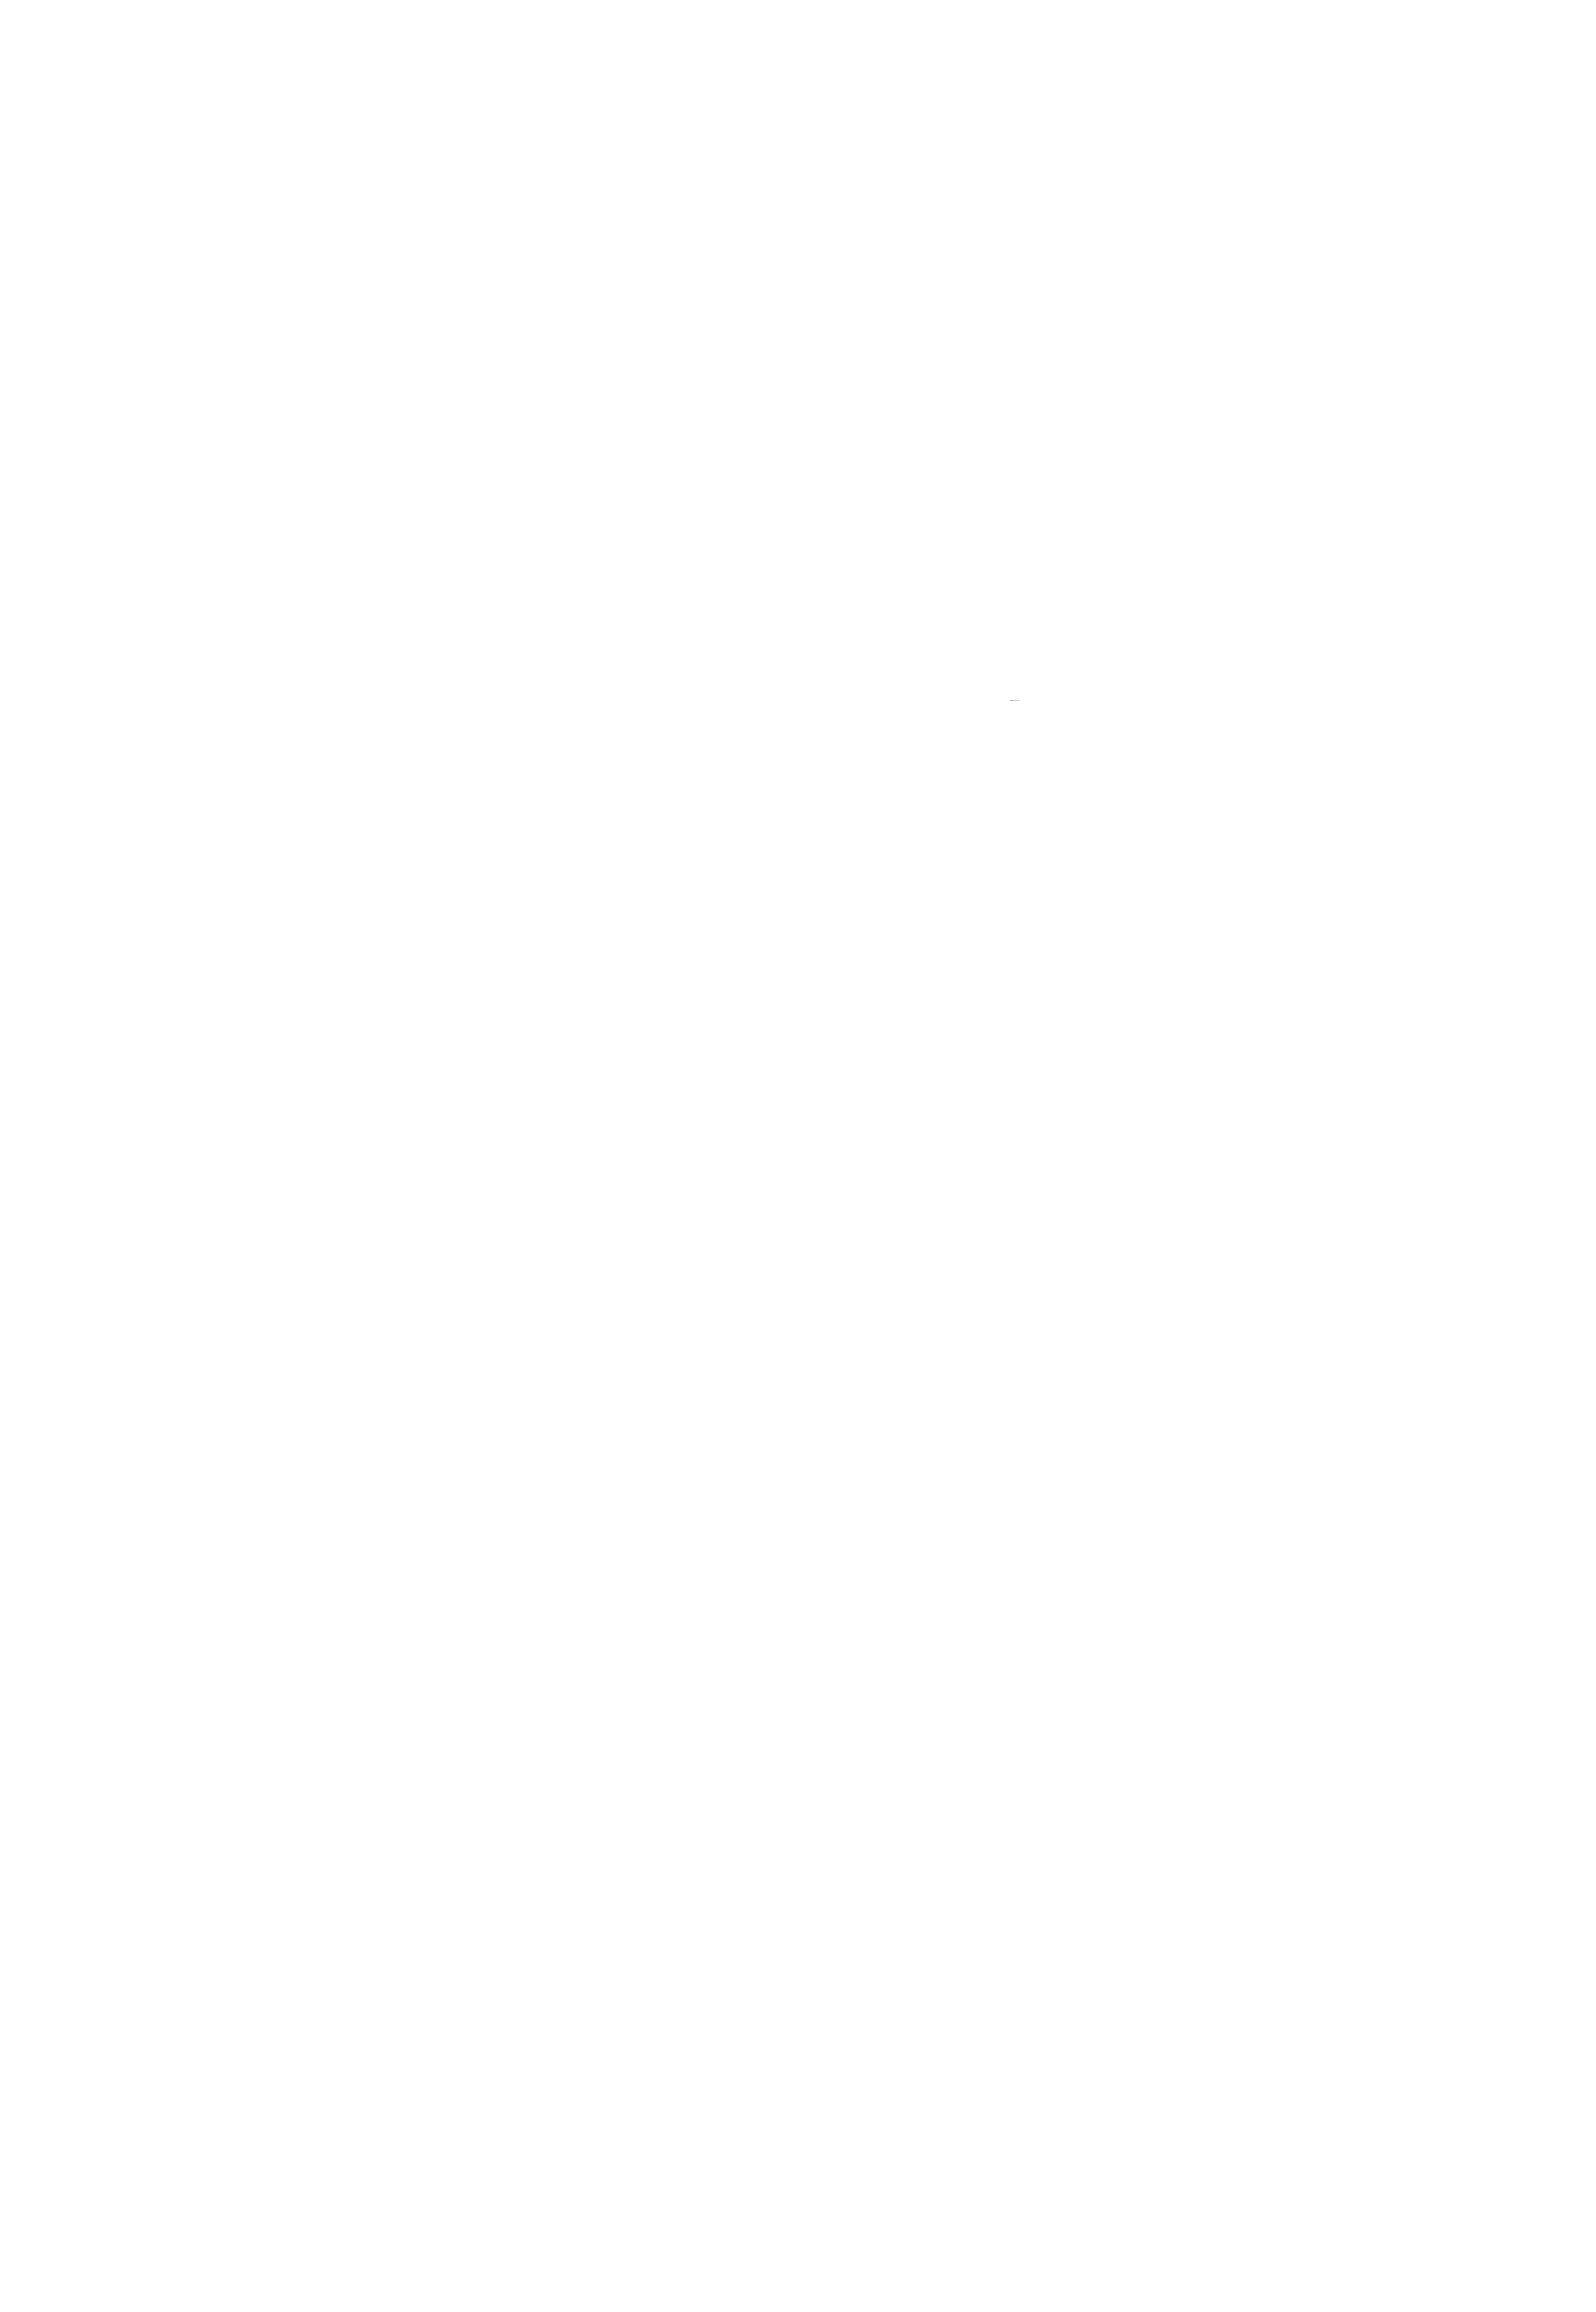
# Model space of a CAD drawing. Extents: x -681 to 382, y -1105 to 463.
import ezdxf

# ---------------------------------------------------------------- set-up
doc = ezdxf.new("R2010")
doc.units = 0

msp = doc.modelspace()

# ---------------------------------------------------------------- texts
at = {"layer": '1'}
for s in ['STYLE NAME: DRE- DROP WAIST e PATTERN', 'CREATION DATE: 04-07-2021', 'CREATION TIME: 23:07', 'AUTHOR: CLO Virtual Fashion Inc.', 'PRODUCT: CLO Standalone 6.1.186', 'VERSION: 3', 'SAMPLE SIZE: M', 'UNITS: METRIC']:
    msp.add_text(s, height=0.25, dxfattribs=at).set_placement((0, 0))

doc.saveas('drawing.dxf')
